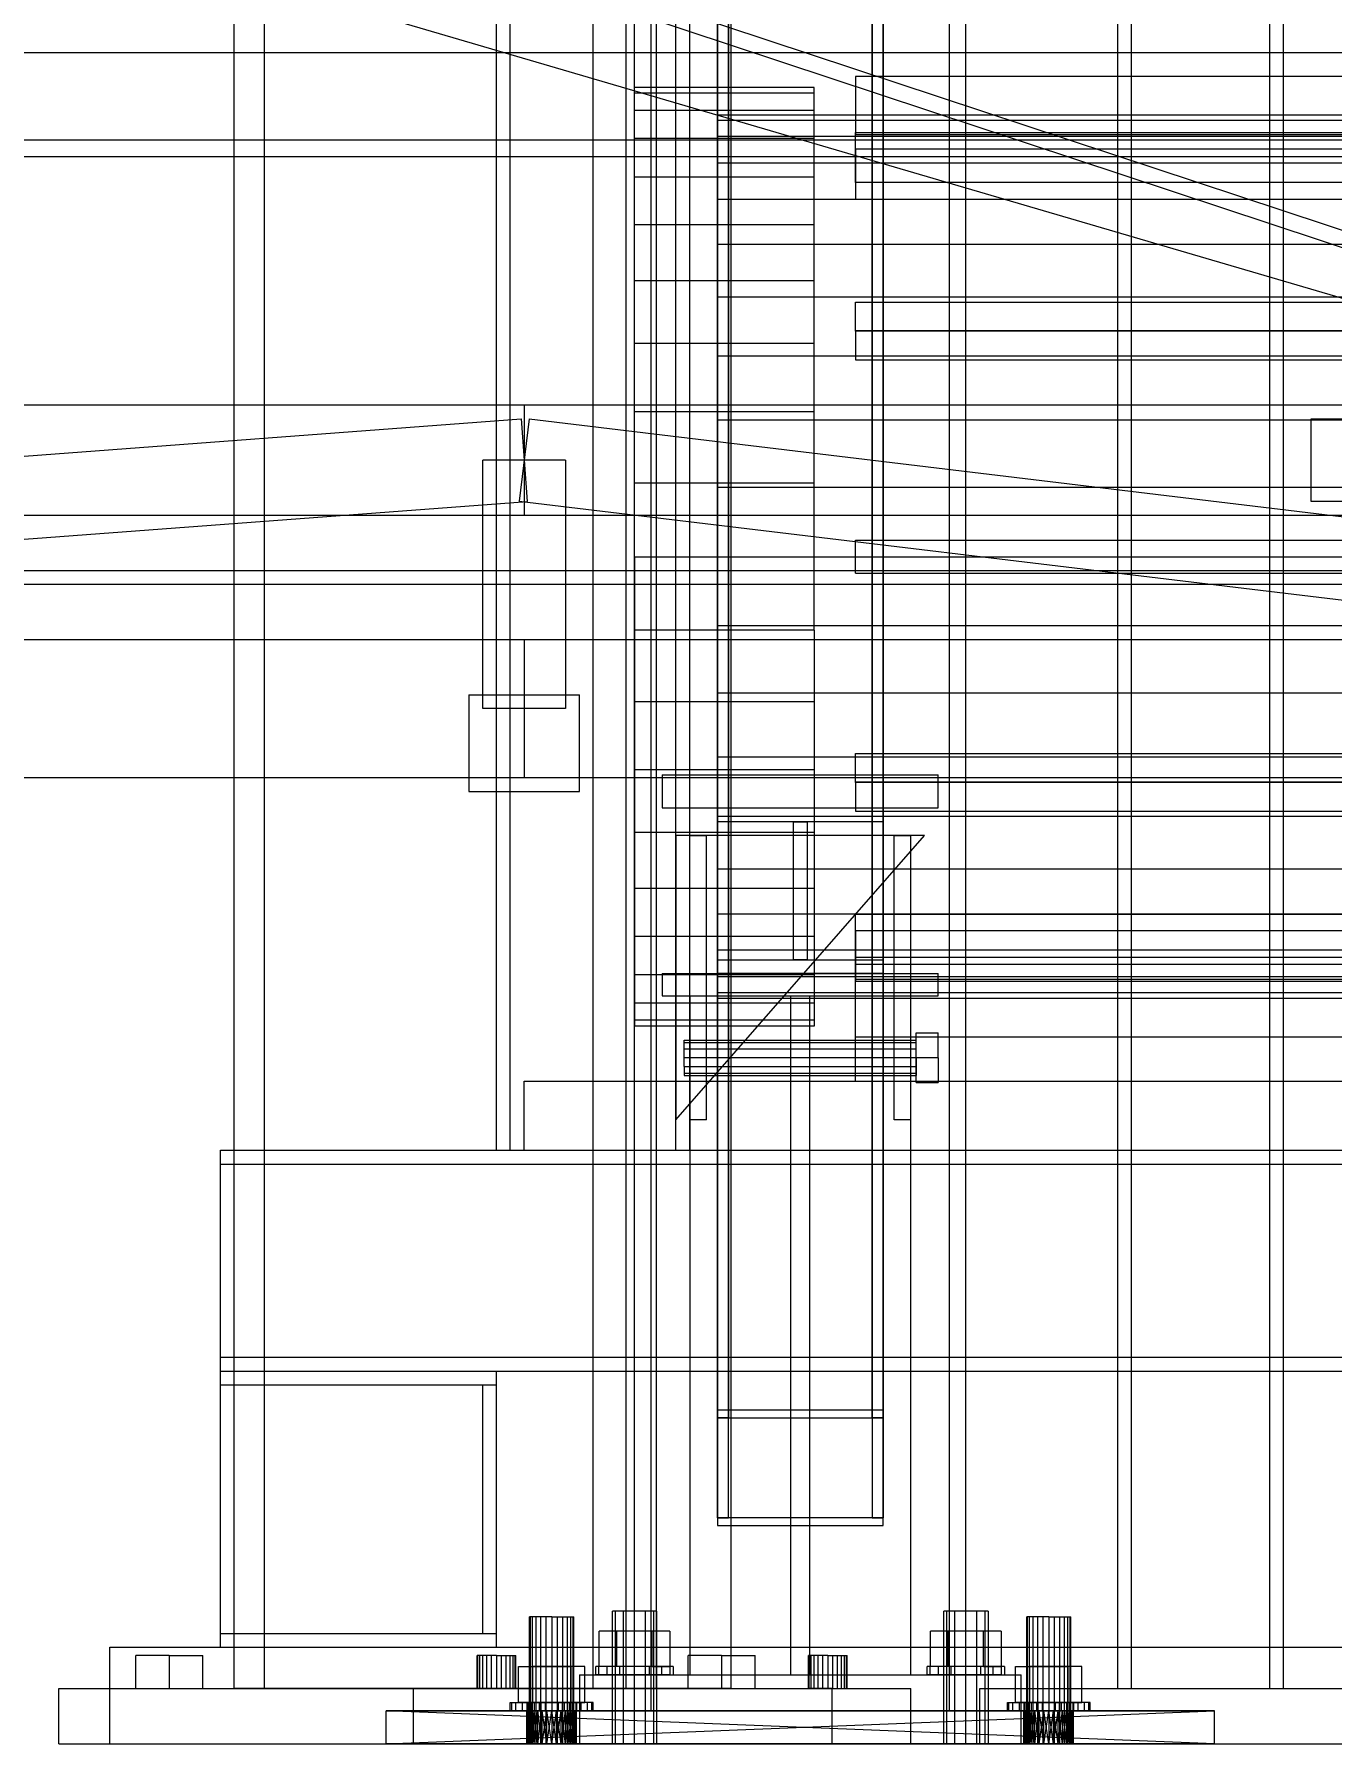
# Model space of a CAD drawing. Header units: millimetres. Extents: x -1970 to 59977, y -50268 to 6837.
# Drawn here: x 1673 to 2142, y -36000 to -35381 of the extents above; entities that cross this region are included whole.
import ezdxf

# ---------------------------------------------------------------- set-up
doc = ezdxf.new("R2010")
doc.units = ezdxf.units.MM
for name, color, linetype, lineweight in [('COTAS_P', 1, 'Continuous', 0), ('frontal_C04', 7, 'Continuous', 0), ('frontal_dos-mix', 7, 'Continuous', 0), ('frontal_dosificador', 7, 'Continuous', 0), ('frontal_secador', 7, 'Continuous', 0), ('frontal_tolva', 7, 'Continuous', 0)]:
    doc.layers.add(name, color=color, linetype=linetype, lineweight=lineweight)
doc.dimstyles.new('R19_100', dxfattribs={"dimtxt": 250, "dimasz": 150, "dimexe": 150, "dimexo": 80, "dimgap": 100, "dimtad": 1, "dimtih": 1, "dimtoh": 1, "dimdsep": 46, "dimcen": 0.09, "dimadec": 0, "dimazin": 0, "dimtfac": 1, "dimtdec": 4, "dimtofl": 0, "dimtmove": 0, "dimatfit": 3, "dimfxl": 1, "dimtolj": 1, "dimtzin": 0, "dimarcsym": 0})

# ---------------------------------------------------------------- blocks, each defined once
blk = doc.blocks.new('*D37')
at = {"layer": 'COTAS_P', "color": 0, "lineweight": -2, "transparency": 16777216}
for p, q in [((-1750, -35420), (-1750, -34450)), ((2600, -35420), (2600, -34450)), ((-1600, -34600), (2450, -34600))]:
    blk.add_line(p, q, dxfattribs=at)
at = {"layer": 'COTAS_P', "color": 0, "transparency": 16777216}
for points in [[(-1600, -34575), (-1600, -34625), (-1750, -34600)], [(2450, -34575), (2450, -34625), (2600, -34600)]]:
    blk.add_solid(points, dxfattribs=at)
at = {"layer": 'Defpoints', "color": 0, "transparency": 16777216}
for p in [(2600, -34600), (-1750, -35500), (2600, -35500)]:
    blk.add_point(p, dxfattribs=at)

msp = doc.modelspace()

# ---------------------------------------------------------------- linework, layer by layer
at = {"layer": 'frontal_C04'}
for p, q in [((2569.479, -35592.073), (1482.065, -35231.605)), ((2567.591, -35597.768), (1480.177, -35237.3)), ((2570.459, -35600.759), (1470.459, -35278.259)), ((2290, -35387.5), (1360, -35387.5)), ((1540, -35419), (2600, -35419)), ((1540, -35425), (2600, -35425)), ((650, -35515), (1850, -35515)), ((1850, -35515), (1850, -35555)), ((1850, -35515), (2600, -35515)), ((648.878, -35610.042), (1848.878, -35520.042)), ((1851.787, -35520.107), (1848.213, -35549.893)), ((1848.878, -35520.042), (1851.122, -35549.958)), ((1851.787, -35520.107), (2601.787, -35610.107)), ((2135, -35520), (2205, -35520)), ((2135, -35550), (2135, -35520)), ((1865, -35535), (1835, -35535)), ((1835, -35625), (1835, -35535)), ((1865, -35535), (1865, -35625)), ((651.122, -35639.958), (1851.122, -35549.958)), ((1848.213, -35549.893), (2598.213, -35639.893)), ((2205, -35550), (2135, -35550)), ((650, -35555), (1850, -35555)), ((1850, -35555), (2600, -35555)), ((-1750, -35575), (2600, -35575)), ((-1750, -35580), (2600, -35580)), ((650, -35600), (1850, -35600)), ((1850, -35600), (1850, -35650)), ((1850, -35600), (2600, -35600)), ((1830, -35620), (1870, -35620)), ((1830, -35620), (1830, -35655)), ((1870, -35655), (1870, -35620)), ((1865, -35625), (1835, -35625)), ((650, -35650), (1850, -35650)), ((1850, -35650), (2600, -35650)), ((1900, -35649), (2000, -35649)), ((1900, -35649), (1900, -35661)), ((2000, -35661), (2000, -35649)), ((1830, -35655), (1870, -35655)), ((1900, -35661), (2000, -35661)), ((1920, -35666), (1920, -35661)), ((1920, -35661), (1980, -35661)), ((1980, -35661), (1980, -35666)), ((1980, -35666), (1920, -35666)), ((1947.5, -35716), (1947.5, -35666)), ((1947.5, -35666), (1952.5, -35666)), ((1952.5, -35666), (1952.5, -35716)), ((1905, -35774), (1995, -35671)), ((1995, -35671), (1905, -35671)), ((1905, -35671), (1905, -35774)), ((1910, -35774), (1910, -35671)), ((1910, -35671), (1916, -35671)), ((1916, -35774), (1916, -35671)), ((1984, -35774), (1984, -35671)), ((1984, -35671), (1990, -35671)), ((1990, -35774), (1990, -35671)), ((1920, -35721), (1920, -35716)), ((1920, -35716), (1980, -35716)), ((1952.5, -35716), (1947.5, -35716)), ((1980, -35716), (1980, -35721)), ((1900, -35721), (2000, -35721)), ((1900, -35721), (1900, -35729)), ((1980, -35721), (1920, -35721)), ((2000, -35729), (2000, -35721)), ((1900, -35729), (2000, -35729)), ((1910, -35729), (1990, -35729)), ((1910, -35729), (1910, -35975)), ((1946.5, -35729), (1953.5, -35729)), ((1946.5, -35729), (1946.5, -35975)), ((1953.5, -35975), (1953.5, -35729)), ((1990, -35975), (1990, -35729)), ((1992, -35751.5), (1992, -35742.493)), ((1992, -35742.493), (2000, -35742.493)), ((2000, -35751.5), (2000, -35742.493)), ((1908, -35745.957), (1908, -35745.1)), ((1908, -35745.1), (1992, -35745.1)), ((1908, -35748.3), (1908, -35745.957)), ((1908, -35745.957), (1992, -35745.957)), ((1908, -35751.5), (1908, -35748.3)), ((1908, -35748.3), (1992, -35748.3)), ((1992, -35745.957), (1992, -35745.1)), ((1992, -35748.3), (1992, -35745.957)), ((1992, -35751.5), (1992, -35748.3)), ((1908, -35754.7), (1908, -35751.5)), ((1992, -35751.5), (1908, -35751.5)), ((1908, -35754.7), (1908, -35757.043)), ((1908, -35754.7), (1992, -35754.7)), ((1908, -35757.043), (1908, -35757.9)), ((1908, -35757.043), (1992, -35757.043)), ((1992, -35751.5), (1992, -35754.7)), ((1992, -35760.507), (1992, -35751.5)), ((2000, -35751.5), (1992, -35751.5)), ((1992, -35754.7), (1992, -35757.043)), ((1992, -35757.043), (1992, -35757.9)), ((2000, -35751.5), (2000, -35760.507)), ((1908, -35757.9), (1992, -35757.9)), ((1992, -35760.507), (2000, -35760.507)), ((1916, -35774), (1910, -35774)), ((1990, -35774), (1984, -35774)), ((1883.072, -35952), (1882, -35952)), ((1882, -36000), (1882, -35952)), ((1886, -35952), (1883.072, -35952)), ((1883.072, -36000), (1883.072, -35952)), ((1890, -35952), (1886, -35952)), ((1886, -36000), (1886, -35952)), ((1894, -35952), (1890, -35952)), ((1890, -36000), (1890, -35952)), ((1896.928, -35952), (1894, -35952)), ((1894, -36000), (1894, -35952)), ((1898, -35952), (1896.928, -35952)), ((1896.928, -36000), (1896.928, -35952)), ((1898, -35952), (1898, -36000)), ((2003.072, -35952), (2002, -35952)), ((2002, -36000), (2002, -35952)), ((2006, -35952), (2003.072, -35952)), ((2003.072, -36000), (2003.072, -35952)), ((2010, -35952), (2006, -35952)), ((2006, -36000), (2006, -35952)), ((2014, -35952), (2010, -35952)), ((2010, -36000), (2010, -35952)), ((2016.928, -35952), (2014, -35952)), ((2014, -36000), (2014, -35952)), ((2018, -35952), (2016.928, -35952)), ((2016.928, -36000), (2016.928, -35952)), ((2018, -35952), (2018, -36000)), ((1883.6, -35959.2), (1877.2, -35959.2)), ((1877.2, -35972), (1877.2, -35959.2)), ((1896.4, -35959.2), (1883.6, -35959.2)), ((1883.6, -35972), (1883.6, -35959.2)), ((1902.8, -35959.2), (1896.4, -35959.2)), ((1896.4, -35972), (1896.4, -35959.2)), ((1902.8, -35959.2), (1902.8, -35972)), ((2003.6, -35959.2), (1997.2, -35959.2)), ((1997.2, -35972), (1997.2, -35959.2)), ((2016.4, -35959.2), (2003.6, -35959.2)), ((2003.6, -35972), (2003.6, -35959.2)), ((2022.8, -35959.2), (2016.4, -35959.2)), ((2016.4, -35972), (2016.4, -35959.2)), ((2022.8, -35959.2), (2022.8, -35972)), ((1877.066, -35972), (1876, -35972)), ((1876, -35975), (1876, -35972)), ((1880.101, -35972), (1877.066, -35972)), ((1877.066, -35975), (1877.066, -35972)), ((1883.6, -35972), (1877.2, -35972)), ((1884.642, -35972), (1880.101, -35972)), ((1880.101, -35975), (1880.101, -35972)), ((1896.4, -35972), (1883.6, -35972)), ((1890, -35972), (1884.642, -35972)), ((1884.642, -35975), (1884.642, -35972)), ((1895.358, -35972), (1890, -35972)), ((1890, -35975), (1890, -35972)), ((1899.899, -35972), (1895.358, -35972)), ((1895.358, -35975), (1895.358, -35972)), ((1896.4, -35972), (1902.8, -35972)), ((1902.934, -35972), (1899.899, -35972)), ((1899.899, -35975), (1899.899, -35972)), ((1904, -35972), (1902.934, -35972)), ((1902.934, -35975), (1902.934, -35972)), ((1904, -35972), (1904, -35975)), ((1997.066, -35972), (1996, -35972)), ((1996, -35975), (1996, -35972)), ((2000.101, -35972), (1997.066, -35972)), ((1997.066, -35975), (1997.066, -35972)), ((2003.6, -35972), (1997.2, -35972)), ((2004.642, -35972), (2000.101, -35972)), ((2000.101, -35975), (2000.101, -35972)), ((2016.4, -35972), (2003.6, -35972)), ((2010, -35972), (2004.642, -35972)), ((2004.642, -35975), (2004.642, -35972)), ((2015.358, -35972), (2010, -35972)), ((2010, -35975), (2010, -35972)), ((2019.899, -35972), (2015.358, -35972)), ((2015.358, -35975), (2015.358, -35972)), ((2016.4, -35972), (2022.8, -35972)), ((2022.934, -35972), (2019.899, -35972)), ((2019.899, -35975), (2019.899, -35972)), ((2024, -35972), (2022.934, -35972)), ((2022.934, -35975), (2022.934, -35972)), ((2024, -35972), (2024, -35975)), ((1870, -35975), (2030, -35975)), ((1870, -35975), (1870, -36000)), ((1877.066, -35975), (1876, -35975)), ((1880.101, -35975), (1877.066, -35975)), ((1884.642, -35975), (1880.101, -35975)), ((1890, -35975), (1884.642, -35975)), ((1895.358, -35975), (1890, -35975)), ((1899.899, -35975), (1895.358, -35975)), ((1902.934, -35975), (1899.899, -35975)), ((1902.934, -35975), (1904, -35975)), ((1910, -35975), (1990, -35975)), ((1946.5, -35975), (1953.5, -35975)), ((1997.066, -35975), (1996, -35975)), ((2000.101, -35975), (1997.066, -35975)), ((2004.642, -35975), (2000.101, -35975)), ((2010, -35975), (2004.642, -35975)), ((2015.358, -35975), (2010, -35975)), ((2019.899, -35975), (2015.358, -35975)), ((2022.934, -35975), (2019.899, -35975)), ((2022.934, -35975), (2024, -35975)), ((2030, -36000), (2030, -35975)), ((1870, -36000), (2030, -36000)), ((1883.072, -36000), (1882, -36000)), ((1886, -36000), (1883.072, -36000)), ((1890, -36000), (1886, -36000)), ((1894, -36000), (1890, -36000)), ((1896.928, -36000), (1894, -36000)), ((1896.928, -36000), (1898, -36000)), ((2003.072, -36000), (2002, -36000)), ((2006, -36000), (2003.072, -36000)), ((2010, -36000), (2006, -36000)), ((2014, -36000), (2010, -36000)), ((2016.928, -36000), (2014, -36000)), ((2016.928, -36000), (2018, -36000))]:
    msp.add_line(p, q, dxfattribs=at)
at = {"layer": 'frontal_dos-mix'}
for p, q in [((1875, -35980), (1875, -33577.5)), ((1925, -35980), (1925, -33577.5)), ((1833.239, -35968), (1833, -35968)), ((1833, -35980), (1833, -35968)), ((1833.938, -35968), (1833.239, -35968)), ((1833.239, -35980), (1833.239, -35968)), ((1835.05, -35968), (1833.938, -35968)), ((1833.938, -35980), (1833.938, -35968)), ((1836.5, -35968), (1835.05, -35968)), ((1835.05, -35980), (1835.05, -35968)), ((1838.188, -35968), (1836.5, -35968)), ((1836.5, -35980), (1836.5, -35968)), ((1840, -35968), (1838.188, -35968)), ((1838.188, -35980), (1838.188, -35968)), ((1840, -35968), (1841.812, -35968)), ((1840, -35968), (1840, -35980)), ((1841.812, -35968), (1843.5, -35968)), ((1841.812, -35980), (1841.812, -35968)), ((1843.5, -35968), (1844.95, -35968)), ((1843.5, -35980), (1843.5, -35968)), ((1844.95, -35968), (1846.062, -35968)), ((1844.95, -35980), (1844.95, -35968)), ((1846.062, -35968), (1846.761, -35968)), ((1846.062, -35980), (1846.062, -35968)), ((1846.761, -35968), (1847, -35968)), ((1846.761, -35980), (1846.761, -35968)), ((1847, -35980), (1847, -35968)), ((1953.239, -35968), (1953, -35968)), ((1953, -35980), (1953, -35968)), ((1953.938, -35968), (1953.239, -35968)), ((1953.239, -35980), (1953.239, -35968)), ((1955.05, -35968), (1953.938, -35968)), ((1953.938, -35980), (1953.938, -35968)), ((1956.5, -35968), (1955.05, -35968)), ((1955.05, -35980), (1955.05, -35968)), ((1958.188, -35968), (1956.5, -35968)), ((1956.5, -35980), (1956.5, -35968)), ((1960, -35968), (1958.188, -35968)), ((1958.188, -35980), (1958.188, -35968)), ((1960, -35968), (1961.812, -35968)), ((1960, -35968), (1960, -35980)), ((1961.812, -35968), (1963.5, -35968)), ((1961.812, -35980), (1961.812, -35968)), ((1963.5, -35968), (1964.95, -35968)), ((1963.5, -35980), (1963.5, -35968)), ((1964.95, -35968), (1966.062, -35968)), ((1964.95, -35980), (1964.95, -35968)), ((1966.062, -35968), (1966.761, -35968)), ((1966.062, -35980), (1966.062, -35968)), ((1966.761, -35968), (1967, -35968)), ((1966.761, -35980), (1966.761, -35968)), ((1967, -35980), (1967, -35968)), ((1810, -35980), (1990, -35980)), ((1810, -36000), (1810, -35980)), ((1833.239, -35980), (1833, -35980)), ((1833.938, -35980), (1833.239, -35980)), ((1835.05, -35980), (1833.938, -35980)), ((1836.5, -35980), (1835.05, -35980)), ((1838.188, -35980), (1836.5, -35980)), ((1840, -35980), (1838.188, -35980)), ((1841.812, -35980), (1840, -35980)), ((1841.812, -35980), (1843.5, -35980)), ((1843.5, -35980), (1844.95, -35980)), ((1844.95, -35980), (1846.062, -35980)), ((1846.062, -35980), (1846.761, -35980)), ((1846.761, -35980), (1847, -35980)), ((1925, -35980), (1875, -35980)), ((1953.239, -35980), (1953, -35980)), ((1953.938, -35980), (1953.239, -35980)), ((1955.05, -35980), (1953.938, -35980)), ((1956.5, -35980), (1955.05, -35980)), ((1958.188, -35980), (1956.5, -35980)), ((1960, -35980), (1958.188, -35980)), ((1961.812, -35980), (1960, -35980)), ((1961.812, -35980), (1963.5, -35980)), ((1963.5, -35980), (1964.95, -35980)), ((1964.95, -35980), (1966.062, -35980)), ((1966.062, -35980), (1966.761, -35980)), ((1966.761, -35980), (1967, -35980)), ((1990, -36000), (1990, -35980)), ((1810, -36000), (1990, -36000))]:
    msp.add_line(p, q, dxfattribs=at)
at = {"layer": 'frontal_dosificador'}
for p, q in [((1890, -35988), (1890, -34000)), ((1896, -35988), (1896, -34000)), ((2004, -35988), (2004, -34000)), ((2010, -35988), (2010, -34000)), ((1920, -35879.096), (1920, -34129.096)), ((1920, -34131.884), (1920, -35881.884)), ((1924, -34131.884), (1924, -35881.884)), ((1976, -35881.884), (1976, -34131.884)), ((1980, -34129.096), (1980, -35879.096)), ((1980, -35881.884), (1980, -34131.884)), ((1920, -35918.116), (1920, -34168.116)), ((1920, -34170.904), (1920, -35920.904)), ((1924, -35918.116), (1924, -34168.116)), ((1976, -34168.116), (1976, -35918.116)), ((1980, -34168.116), (1980, -35918.116)), ((1980, -35920.904), (1980, -34170.904)), ((1980, -35879.096), (1920, -35879.096)), ((1920, -35879.096), (1920, -35881.884)), ((1980, -35881.884), (1980, -35879.096)), ((1920, -35881.884), (1980, -35881.884)), ((1924, -35881.884), (1920, -35881.884)), ((1920, -35881.884), (1920, -35918.116)), ((1924, -35918.116), (1924, -35881.884)), ((1980, -35881.884), (1976, -35881.884)), ((1976, -35881.884), (1976, -35918.116)), ((1980, -35918.116), (1980, -35881.884)), ((1980, -35918.116), (1920, -35918.116)), ((1920, -35918.116), (1920, -35920.904)), ((1920, -35918.116), (1924, -35918.116)), ((1920, -35920.904), (1980, -35920.904)), ((1976, -35918.116), (1980, -35918.116)), ((1980, -35920.904), (1980, -35918.116)), ((1852.273, -35954), (1852, -35954)), ((1852, -36000), (1852, -35954)), ((1853.072, -35954), (1852.273, -35954)), ((1852.273, -36000), (1852.273, -35954)), ((1854.343, -35954), (1853.072, -35954)), ((1853.072, -36000), (1853.072, -35954)), ((1856, -35954), (1854.343, -35954)), ((1854.343, -36000), (1854.343, -35954)), ((1857.929, -35954), (1856, -35954)), ((1856, -36000), (1856, -35954)), ((1860, -35954), (1857.929, -35954)), ((1857.929, -36000), (1857.929, -35954)), ((1860, -35954), (1862.071, -35954)), ((1860, -35954), (1860, -36000)), ((1862.071, -35954), (1864, -35954)), ((1862.071, -36000), (1862.071, -35954)), ((1864, -35954), (1865.657, -35954)), ((1864, -36000), (1864, -35954)), ((1865.657, -35954), (1866.928, -35954)), ((1865.657, -36000), (1865.657, -35954)), ((1866.928, -35954), (1867.727, -35954)), ((1866.928, -36000), (1866.928, -35954)), ((1867.727, -35954), (1868, -35954)), ((1867.727, -36000), (1867.727, -35954)), ((1868, -36000), (1868, -35954)), ((2032.273, -35954), (2032, -35954)), ((2032, -36000), (2032, -35954)), ((2033.072, -35954), (2032.273, -35954)), ((2032.273, -36000), (2032.273, -35954)), ((2034.343, -35954), (2033.072, -35954)), ((2033.072, -36000), (2033.072, -35954)), ((2036, -35954), (2034.343, -35954)), ((2034.343, -36000), (2034.343, -35954)), ((2037.929, -35954), (2036, -35954)), ((2036, -36000), (2036, -35954)), ((2040, -35954), (2037.929, -35954)), ((2037.929, -36000), (2037.929, -35954)), ((2040, -35954), (2042.071, -35954)), ((2040, -35954), (2040, -36000)), ((2042.071, -35954), (2044, -35954)), ((2042.071, -36000), (2042.071, -35954)), ((2044, -35954), (2045.657, -35954)), ((2044, -36000), (2044, -35954)), ((2045.657, -35954), (2046.928, -35954)), ((2045.657, -36000), (2045.657, -35954)), ((2046.928, -35954), (2047.727, -35954)), ((2046.928, -36000), (2046.928, -35954)), ((2047.727, -35954), (2048, -35954)), ((2047.727, -36000), (2047.727, -35954)), ((2048, -36000), (2048, -35954)), ((1848.006, -35985), (1848.006, -35972)), ((1848.006, -35972), (1860, -35972)), ((1848.006, -35972), (1853.072, -35972)), ((1860, -35972), (1853.072, -35972)), ((1853.072, -35972), (1853.072, -35985)), ((1871.994, -35972), (1860, -35972)), ((1860, -35972), (1860, -35985)), ((1860, -35972), (1866.928, -35972)), ((1866.928, -35972), (1866.928, -35985)), ((1871.994, -35972), (1866.928, -35972)), ((1871.994, -35985), (1871.994, -35972)), ((2028.006, -35985), (2028.006, -35972)), ((2028.006, -35972), (2040, -35972)), ((2028.006, -35972), (2033.072, -35972)), ((2040, -35972), (2033.072, -35972)), ((2033.072, -35972), (2033.072, -35985)), ((2051.994, -35972), (2040, -35972)), ((2040, -35972), (2040, -35985)), ((2040, -35972), (2046.928, -35972)), ((2046.928, -35972), (2046.928, -35985)), ((2051.994, -35972), (2046.928, -35972)), ((2051.994, -35985), (2051.994, -35972)), ((1845, -35988), (1845, -35985)), ((1845, -35985), (1845.511, -35985)), ((1845, -35985), (1851, -35985)), ((1845.511, -35988), (1845.511, -35985)), ((1845.511, -35985), (1847.01, -35985)), ((1845.511, -35985), (1851.307, -35985)), ((1847.01, -35988), (1847.01, -35985)), ((1847.01, -35985), (1849.393, -35985)), ((1847.01, -35985), (1852.206, -35985)), ((1860, -35985), (1848.006, -35985)), ((1853.072, -35985), (1848.006, -35985)), ((1849.393, -35988), (1849.393, -35985)), ((1849.393, -35985), (1852.5, -35985)), ((1849.393, -35985), (1853.636, -35985)), ((1851.307, -35985), (1851, -35985)), ((1851, -35985), (1851, -35988)), ((1852.206, -35985), (1851.307, -35985)), ((1851.307, -35985), (1851.307, -35988)), ((1853.636, -35985), (1852.206, -35985)), ((1852.206, -35985), (1852.206, -35988)), ((1852.5, -35988), (1852.5, -35985)), ((1852.5, -35985), (1856.118, -35985)), ((1852.5, -35985), (1855.5, -35985)), ((1853.072, -35985), (1860, -35985)), ((1855.5, -35985), (1853.636, -35985)), ((1853.636, -35985), (1853.636, -35988)), ((1857.671, -35985), (1855.5, -35985)), ((1855.5, -35985), (1855.5, -35988)), ((1856.118, -35988), (1856.118, -35985)), ((1856.118, -35985), (1860, -35985)), ((1856.118, -35985), (1857.671, -35985)), ((1860, -35985), (1857.671, -35985)), ((1857.671, -35985), (1857.671, -35988)), ((1863.882, -35985), (1860, -35985)), ((1860, -35985), (1860, -35988)), ((1860, -35985), (1862.329, -35985)), ((1860, -35985), (1871.994, -35985)), ((1866.928, -35985), (1860, -35985)), ((1862.329, -35985), (1862.329, -35988)), ((1863.882, -35985), (1862.329, -35985)), ((1862.329, -35985), (1864.5, -35985)), ((1863.882, -35988), (1863.882, -35985)), ((1867.5, -35985), (1863.882, -35985)), ((1864.5, -35985), (1864.5, -35988)), ((1867.5, -35985), (1864.5, -35985)), ((1864.5, -35985), (1866.364, -35985)), ((1866.364, -35985), (1866.364, -35988)), ((1870.607, -35985), (1866.364, -35985)), ((1866.364, -35985), (1867.794, -35985)), ((1866.928, -35985), (1871.994, -35985)), ((1867.5, -35988), (1867.5, -35985)), ((1870.607, -35985), (1867.5, -35985)), ((1867.794, -35985), (1867.794, -35988)), ((1872.99, -35985), (1867.794, -35985)), ((1867.794, -35985), (1868.693, -35985)), ((1868.693, -35985), (1868.693, -35988)), ((1874.489, -35985), (1868.693, -35985)), ((1868.693, -35985), (1869, -35985)), ((1869, -35985), (1869, -35988)), ((1875, -35985), (1869, -35985)), ((1870.607, -35988), (1870.607, -35985)), ((1872.99, -35985), (1870.607, -35985)), ((1872.99, -35988), (1872.99, -35985)), ((1874.489, -35985), (1872.99, -35985)), ((1874.489, -35988), (1874.489, -35985)), ((1875, -35985), (1874.489, -35985)), ((1875, -35988), (1875, -35985)), ((2025, -35988), (2025, -35985)), ((2025, -35985), (2025.511, -35985)), ((2025, -35985), (2031, -35985)), ((2025.511, -35988), (2025.511, -35985)), ((2025.511, -35985), (2027.01, -35985)), ((2025.511, -35985), (2031.307, -35985)), ((2027.01, -35988), (2027.01, -35985)), ((2027.01, -35985), (2029.393, -35985)), ((2027.01, -35985), (2032.206, -35985)), ((2040, -35985), (2028.006, -35985)), ((2033.072, -35985), (2028.006, -35985)), ((2029.393, -35988), (2029.393, -35985)), ((2029.393, -35985), (2032.5, -35985)), ((2029.393, -35985), (2033.636, -35985)), ((2031.307, -35985), (2031, -35985)), ((2031, -35985), (2031, -35988)), ((2032.206, -35985), (2031.307, -35985)), ((2031.307, -35985), (2031.307, -35988)), ((2033.636, -35985), (2032.206, -35985)), ((2032.206, -35985), (2032.206, -35988)), ((2032.5, -35988), (2032.5, -35985)), ((2032.5, -35985), (2036.118, -35985)), ((2032.5, -35985), (2035.5, -35985)), ((2033.072, -35985), (2040, -35985)), ((2035.5, -35985), (2033.636, -35985)), ((2033.636, -35985), (2033.636, -35988)), ((2037.671, -35985), (2035.5, -35985)), ((2035.5, -35985), (2035.5, -35988)), ((2036.118, -35988), (2036.118, -35985)), ((2036.118, -35985), (2040, -35985)), ((2036.118, -35985), (2037.671, -35985)), ((2040, -35985), (2037.671, -35985)), ((2037.671, -35985), (2037.671, -35988)), ((2043.882, -35985), (2040, -35985)), ((2040, -35985), (2040, -35988)), ((2040, -35985), (2042.329, -35985)), ((2040, -35985), (2051.994, -35985)), ((2046.928, -35985), (2040, -35985)), ((2042.329, -35985), (2042.329, -35988)), ((2043.882, -35985), (2042.329, -35985)), ((2042.329, -35985), (2044.5, -35985)), ((2043.882, -35988), (2043.882, -35985)), ((2047.5, -35985), (2043.882, -35985)), ((2044.5, -35985), (2044.5, -35988)), ((2047.5, -35985), (2044.5, -35985)), ((2044.5, -35985), (2046.364, -35985)), ((2046.364, -35985), (2046.364, -35988)), ((2050.607, -35985), (2046.364, -35985)), ((2046.364, -35985), (2047.794, -35985)), ((2046.928, -35985), (2051.994, -35985)), ((2047.5, -35988), (2047.5, -35985)), ((2050.607, -35985), (2047.5, -35985)), ((2047.794, -35985), (2047.794, -35988)), ((2052.99, -35985), (2047.794, -35985)), ((2047.794, -35985), (2048.693, -35985)), ((2048.693, -35985), (2048.693, -35988)), ((2054.489, -35985), (2048.693, -35985)), ((2048.693, -35985), (2049, -35985)), ((2049, -35985), (2049, -35988)), ((2055, -35985), (2049, -35985)), ((2050.607, -35988), (2050.607, -35985)), ((2052.99, -35985), (2050.607, -35985)), ((2052.99, -35988), (2052.99, -35985)), ((2054.489, -35985), (2052.99, -35985)), ((2054.489, -35988), (2054.489, -35985)), ((2055, -35985), (2054.489, -35985)), ((2055, -35988), (2055, -35985)), ((2040, -35988), (1800, -35988)), ((1800, -35988), (2038.244, -35988)), ((1800, -35988), (1860, -35988)), ((1861.756, -35988), (1800, -35988)), ((1800, -35988), (1858.244, -35988)), ((2100, -35988), (1800, -35988)), ((1800, -35988), (2036.556, -35988)), ((1863.444, -35988), (1800, -35988)), ((1800, -35988), (1856.556, -35988)), ((1800, -35988), (2035, -35988)), ((1865, -35988), (1800, -35988)), ((1800, -35988), (1855, -35988)), ((1800, -35988), (2033.636, -35988)), ((1800, -35988), (1853.636, -35988)), ((1800, -35988), (2032.517, -35988)), ((1800, -35988), (1852.517, -35988)), ((1800, -35988), (2031.685, -35988)), ((1800, -35988), (1851.685, -35988)), ((1800, -35988), (2031.173, -35988)), ((1800, -35988), (1851.173, -35988)), ((1800, -35988), (2031, -35988)), ((1800, -35988), (1851, -35988)), ((2041.756, -35988), (1800, -35988)), ((1800, -36000), (1800, -35988)), ((2100, -36000), (1800, -35988)), ((1800, -36000), (2100, -35988)), ((1845.511, -35988), (1845, -35988)), ((1851, -35988), (1845, -35988)), ((1847.01, -35988), (1845.511, -35988)), ((1851.307, -35988), (1845.511, -35988)), ((1849.393, -35988), (1847.01, -35988)), ((1852.206, -35988), (1847.01, -35988)), ((1852.5, -35988), (1849.393, -35988)), ((1853.636, -35988), (1849.393, -35988)), ((1851, -35988), (1851.173, -35988)), ((1860, -35988), (1851, -35988)), ((1858.244, -35988), (1851, -35988)), ((1856.556, -35988), (1851, -35988)), ((1855, -35988), (1851, -35988)), ((1853.636, -35988), (1851, -35988)), ((1852.517, -35988), (1851, -35988)), ((1851, -36000), (1851.173, -35988)), ((1851, -36000), (1851, -35988)), ((1851.173, -36000), (1851, -35988)), ((1851, -35988), (1851.307, -35988)), ((1851.173, -35988), (1851.685, -35988)), ((1860, -35988), (1851.173, -35988)), ((1851.173, -36000), (1851.685, -35988)), ((1851.173, -36000), (1851.173, -35988)), ((1851.685, -36000), (1851.173, -35988)), ((1851.307, -35988), (1852.206, -35988)), ((1851.685, -35988), (1852.517, -35988)), ((1860, -35988), (1851.685, -35988)), ((1851.685, -36000), (1852.517, -35988)), ((1851.685, -36000), (1851.685, -35988)), ((1852.517, -36000), (1851.685, -35988)), ((1852.206, -35988), (1853.636, -35988)), ((1856.118, -35988), (1852.5, -35988)), ((1855.5, -35988), (1852.5, -35988)), ((1852.517, -35988), (1853.636, -35988)), ((1860, -35988), (1852.517, -35988)), ((1852.517, -36000), (1853.636, -35988)), ((1852.517, -36000), (1852.517, -35988)), ((1853.636, -36000), (1852.517, -35988)), ((1853.636, -35988), (1855, -35988)), ((1860, -35988), (1853.636, -35988)), ((1853.636, -36000), (1855, -35988)), ((1853.636, -36000), (1853.636, -35988)), ((1855, -36000), (1853.636, -35988)), ((1853.636, -35988), (1855.5, -35988)), ((1855, -35988), (1856.556, -35988)), ((1860, -35988), (1855, -35988)), ((1855, -36000), (1856.556, -35988)), ((1855, -36000), (1855, -35988)), ((1856.556, -36000), (1855, -35988)), ((1855.5, -35988), (1857.671, -35988)), ((1860, -35988), (1856.118, -35988)), ((1857.671, -35988), (1856.118, -35988)), ((1856.556, -35988), (1858.244, -35988)), ((1860, -35988), (1856.556, -35988)), ((1856.556, -36000), (1858.244, -35988)), ((1856.556, -36000), (1856.556, -35988)), ((1858.244, -36000), (1856.556, -35988)), ((1857.671, -35988), (1860, -35988)), ((1858.244, -35988), (1860, -35988)), ((1858.244, -36000), (1860, -35988)), ((1858.244, -36000), (1858.244, -35988)), ((1860, -36000), (1858.244, -35988)), ((1860, -35988), (1861.756, -35988)), ((1860, -35988), (1863.444, -35988)), ((1860, -35988), (1865, -35988)), ((1860, -35988), (1866.364, -35988)), ((1860, -35988), (1867.483, -35988)), ((1860, -35988), (1868.315, -35988)), ((1860, -35988), (1868.827, -35988)), ((1860, -35988), (1869, -35988)), ((1860, -35988), (1860, -36000)), ((1861.756, -36000), (1860, -35988)), ((1860, -36000), (1861.756, -35988)), ((1860, -35988), (1863.882, -35988)), ((1862.329, -35988), (1860, -35988)), ((1861.756, -35988), (1863.444, -35988)), ((1861.756, -35988), (1869, -35988)), ((1861.756, -36000), (1861.756, -35988)), ((1863.444, -36000), (1861.756, -35988)), ((1861.756, -36000), (1863.444, -35988)), ((1862.329, -35988), (1863.882, -35988)), ((1864.5, -35988), (1862.329, -35988)), ((1863.444, -35988), (1865, -35988)), ((1863.444, -35988), (1869, -35988)), ((1863.444, -36000), (1863.444, -35988)), ((1865, -36000), (1863.444, -35988)), ((1863.444, -36000), (1865, -35988)), ((1863.882, -35988), (1867.5, -35988)), ((1864.5, -35988), (1867.5, -35988)), ((1866.364, -35988), (1864.5, -35988)), ((1866.364, -35988), (1865, -35988)), ((1865, -35988), (1869, -35988)), ((1865, -35988), (2033.636, -35988)), ((2040, -35988), (1865, -35988)), ((1865, -36000), (1865, -35988)), ((1866.364, -36000), (1865, -35988)), ((1865, -36000), (1866.364, -35988)), ((1867.483, -35988), (1866.364, -35988)), ((1866.364, -35988), (1869, -35988)), ((1866.364, -35988), (2033.636, -35988)), ((1866.364, -35988), (2031, -35988)), ((1866.364, -35988), (2031.173, -35988)), ((1866.364, -35988), (2031.685, -35988)), ((1866.364, -35988), (2032.517, -35988)), ((2040, -35988), (1866.364, -35988)), ((1866.364, -36000), (1866.364, -35988)), ((1867.483, -36000), (1866.364, -35988)), ((1866.364, -36000), (1867.483, -35988)), ((1866.364, -35988), (1870.607, -35988)), ((1867.794, -35988), (1866.364, -35988)), ((1868.315, -35988), (1867.483, -35988)), ((1867.483, -35988), (1869, -35988)), ((1867.483, -35988), (2033.636, -35988)), ((2040, -35988), (1867.483, -35988)), ((1867.483, -36000), (1867.483, -35988)), ((1868.315, -36000), (1867.483, -35988)), ((1867.483, -36000), (1868.315, -35988)), ((1867.5, -35988), (1870.607, -35988)), ((1867.794, -35988), (1872.99, -35988)), ((1868.693, -35988), (1867.794, -35988)), ((1868.827, -35988), (1868.315, -35988)), ((1868.315, -35988), (1869, -35988)), ((1868.315, -35988), (2033.636, -35988)), ((2040, -35988), (1868.315, -35988)), ((1868.315, -36000), (1868.315, -35988)), ((1868.827, -36000), (1868.315, -35988)), ((1868.315, -36000), (1868.827, -35988)), ((1868.693, -35988), (1874.489, -35988)), ((1869, -35988), (1868.693, -35988)), ((1869, -35988), (1868.827, -35988)), ((1868.827, -35988), (2033.636, -35988)), ((1868.827, -35988), (2040, -35988)), ((1868.827, -36000), (1868.827, -35988)), ((1869, -36000), (1868.827, -35988)), ((1868.827, -36000), (1869, -35988)), ((1869, -35988), (2033.636, -35988)), ((1869, -35988), (2035, -35988)), ((1869, -35988), (2036.556, -35988)), ((1869, -35988), (2038.244, -35988)), ((1869, -35988), (2040, -35988)), ((1869, -36000), (1869, -35988)), ((1869, -35988), (1875, -35988)), ((1870.607, -35988), (1872.99, -35988)), ((1872.99, -35988), (1874.489, -35988)), ((1874.489, -35988), (1875, -35988)), ((1890, -35988), (1896, -35988)), ((1896, -35988), (2004, -35988)), ((2004, -35988), (2010, -35988)), ((2025.511, -35988), (2025, -35988)), ((2031, -35988), (2025, -35988)), ((2027.01, -35988), (2025.511, -35988)), ((2031.307, -35988), (2025.511, -35988)), ((2029.393, -35988), (2027.01, -35988)), ((2032.206, -35988), (2027.01, -35988)), ((2032.5, -35988), (2029.393, -35988)), ((2033.636, -35988), (2029.393, -35988)), ((2031, -35988), (2031.173, -35988)), ((2040, -35988), (2031, -35988)), ((2038.244, -35988), (2031, -35988)), ((2036.556, -35988), (2031, -35988)), ((2035, -35988), (2031, -35988)), ((2033.636, -35988), (2031, -35988)), ((2031, -36000), (2031.173, -35988)), ((2031, -36000), (2031, -35988)), ((2031.173, -36000), (2031, -35988)), ((2031, -35988), (2031.307, -35988)), ((2031.173, -35988), (2031.685, -35988)), ((2040, -35988), (2031.173, -35988)), ((2031.173, -36000), (2031.685, -35988)), ((2031.173, -36000), (2031.173, -35988)), ((2031.685, -36000), (2031.173, -35988)), ((2031.307, -35988), (2032.206, -35988)), ((2031.685, -35988), (2032.517, -35988)), ((2040, -35988), (2031.685, -35988)), ((2031.685, -36000), (2032.517, -35988)), ((2031.685, -36000), (2031.685, -35988)), ((2032.517, -36000), (2031.685, -35988)), ((2032.206, -35988), (2033.636, -35988)), ((2036.118, -35988), (2032.5, -35988)), ((2035.5, -35988), (2032.5, -35988)), ((2032.517, -35988), (2033.636, -35988)), ((2040, -35988), (2032.517, -35988)), ((2032.517, -36000), (2033.636, -35988)), ((2032.517, -36000), (2032.517, -35988)), ((2033.636, -36000), (2032.517, -35988)), ((2033.636, -35988), (2035, -35988)), ((2040, -35988), (2033.636, -35988)), ((2033.636, -36000), (2035, -35988)), ((2033.636, -36000), (2033.636, -35988)), ((2035, -36000), (2033.636, -35988)), ((2033.636, -35988), (2035.5, -35988)), ((2035, -35988), (2036.556, -35988)), ((2040, -35988), (2035, -35988)), ((2035, -36000), (2036.556, -35988)), ((2035, -36000), (2035, -35988)), ((2036.556, -36000), (2035, -35988)), ((2035.5, -35988), (2037.671, -35988)), ((2040, -35988), (2036.118, -35988)), ((2037.671, -35988), (2036.118, -35988)), ((2036.556, -35988), (2038.244, -35988)), ((2040, -35988), (2036.556, -35988)), ((2036.556, -36000), (2038.244, -35988)), ((2036.556, -36000), (2036.556, -35988)), ((2038.244, -36000), (2036.556, -35988)), ((2037.671, -35988), (2040, -35988)), ((2038.244, -35988), (2040, -35988)), ((2038.244, -36000), (2040, -35988)), ((2038.244, -36000), (2038.244, -35988)), ((2040, -36000), (2038.244, -35988)), ((2040, -35988), (2041.756, -35988)), ((2040, -35988), (2100, -35988)), ((2040, -35988), (2040, -36000)), ((2041.756, -36000), (2040, -35988)), ((2040, -36000), (2041.756, -35988)), ((2040, -35988), (2043.882, -35988)), ((2042.329, -35988), (2040, -35988)), ((2041.756, -35988), (2100, -35988)), ((2043.444, -35988), (2041.756, -35988)), ((2041.756, -35988), (2045, -35988)), ((2041.756, -35988), (2046.364, -35988)), ((2041.756, -35988), (2047.483, -35988)), ((2041.756, -35988), (2048.315, -35988)), ((2041.756, -35988), (2048.827, -35988)), ((2041.756, -35988), (2049, -35988)), ((2041.756, -36000), (2041.756, -35988)), ((2043.444, -36000), (2041.756, -35988)), ((2041.756, -36000), (2043.444, -35988)), ((2042.329, -35988), (2043.882, -35988)), ((2044.5, -35988), (2042.329, -35988)), ((2043.444, -35988), (2100, -35988)), ((2045, -35988), (2043.444, -35988)), ((2043.444, -35988), (2049, -35988)), ((2043.444, -36000), (2043.444, -35988)), ((2045, -36000), (2043.444, -35988)), ((2043.444, -36000), (2045, -35988)), ((2043.882, -35988), (2047.5, -35988)), ((2044.5, -35988), (2047.5, -35988)), ((2046.364, -35988), (2044.5, -35988)), ((2045, -35988), (2100, -35988)), ((2046.364, -35988), (2045, -35988)), ((2045, -35988), (2049, -35988)), ((2045, -36000), (2045, -35988)), ((2046.364, -36000), (2045, -35988)), ((2045, -36000), (2046.364, -35988)), ((2046.364, -35988), (2100, -35988)), ((2047.483, -35988), (2046.364, -35988)), ((2046.364, -35988), (2049, -35988)), ((2046.364, -36000), (2046.364, -35988)), ((2047.483, -36000), (2046.364, -35988)), ((2046.364, -36000), (2047.483, -35988)), ((2046.364, -35988), (2050.607, -35988)), ((2047.794, -35988), (2046.364, -35988)), ((2047.483, -35988), (2100, -35988)), ((2048.315, -35988), (2047.483, -35988)), ((2047.483, -35988), (2049, -35988)), ((2047.483, -36000), (2047.483, -35988)), ((2048.315, -36000), (2047.483, -35988)), ((2047.483, -36000), (2048.315, -35988)), ((2047.5, -35988), (2050.607, -35988)), ((2047.794, -35988), (2052.99, -35988)), ((2048.693, -35988), (2047.794, -35988)), ((2048.315, -35988), (2100, -35988)), ((2048.827, -35988), (2048.315, -35988)), ((2048.315, -36000), (2048.315, -35988)), ((2048.827, -36000), (2048.315, -35988)), ((2048.315, -36000), (2048.827, -35988)), ((2048.693, -35988), (2054.489, -35988)), ((2049, -35988), (2048.693, -35988)), ((2048.827, -35988), (2100, -35988)), ((2049, -35988), (2048.827, -35988)), ((2048.827, -36000), (2048.827, -35988)), ((2049, -36000), (2048.827, -35988)), ((2048.827, -36000), (2049, -35988)), ((2049, -35988), (2100, -35988)), ((2049, -36000), (2049, -35988)), ((2049, -35988), (2055, -35988)), ((2050.607, -35988), (2052.99, -35988)), ((2052.99, -35988), (2054.489, -35988)), ((2054.489, -35988), (2055, -35988)), ((2100, -36000), (2100, -35988)), ((1800, -36000), (2040, -36000)), ((2038.244, -36000), (1800, -36000)), ((1860, -36000), (1800, -36000)), ((1800, -36000), (1861.756, -36000)), ((1858.244, -36000), (1800, -36000)), ((1800, -36000), (2100, -36000)), ((2036.556, -36000), (1800, -36000)), ((1800, -36000), (1863.444, -36000)), ((1856.556, -36000), (1800, -36000)), ((2035, -36000), (1800, -36000)), ((1800, -36000), (1865, -36000)), ((1855, -36000), (1800, -36000)), ((2033.636, -36000), (1800, -36000)), ((1853.636, -36000), (1800, -36000)), ((2032.517, -36000), (1800, -36000)), ((1852.517, -36000), (1800, -36000)), ((2031.685, -36000), (1800, -36000)), ((1851.685, -36000), (1800, -36000)), ((2031.173, -36000), (1800, -36000)), ((1851.173, -36000), (1800, -36000)), ((2031, -36000), (1800, -36000)), ((1851, -36000), (1800, -36000)), ((1800, -36000), (2041.756, -36000)), ((1851.173, -36000), (1851, -36000)), ((1851, -36000), (1860, -36000)), ((1851, -36000), (1858.244, -36000)), ((1851, -36000), (1856.556, -36000)), ((1851, -36000), (1855, -36000)), ((1851, -36000), (1853.636, -36000)), ((1851, -36000), (1852.517, -36000)), ((1851.685, -36000), (1851.173, -36000)), ((1851.173, -36000), (1860, -36000)), ((1852.517, -36000), (1851.685, -36000)), ((1851.685, -36000), (1860, -36000)), ((1852.273, -36000), (1852, -36000)), ((1853.072, -36000), (1852.273, -36000)), ((1853.636, -36000), (1852.517, -36000)), ((1852.517, -36000), (1860, -36000)), ((1854.343, -36000), (1853.072, -36000)), ((1855, -36000), (1853.636, -36000)), ((1853.636, -36000), (1860, -36000)), ((1856, -36000), (1854.343, -36000)), ((1856.556, -36000), (1855, -36000)), ((1855, -36000), (1860, -36000)), ((1857.929, -36000), (1856, -36000)), ((1858.244, -36000), (1856.556, -36000)), ((1856.556, -36000), (1860, -36000)), ((1857.929, -36000), (1860, -36000)), ((1860, -36000), (1858.244, -36000)), ((1861.756, -36000), (1860, -36000)), ((1863.444, -36000), (1860, -36000)), ((1865, -36000), (1860, -36000)), ((1866.364, -36000), (1860, -36000)), ((1867.483, -36000), (1860, -36000)), ((1868.315, -36000), (1860, -36000)), ((1868.827, -36000), (1860, -36000)), ((1869, -36000), (1860, -36000)), ((1860, -36000), (1862.071, -36000)), ((1863.444, -36000), (1861.756, -36000)), ((1869, -36000), (1861.756, -36000)), ((1862.071, -36000), (1864, -36000)), ((1865, -36000), (1863.444, -36000)), ((1869, -36000), (1863.444, -36000)), ((1864, -36000), (1865.657, -36000)), ((1865, -36000), (1866.364, -36000)), ((1869, -36000), (1865, -36000)), ((2033.636, -36000), (1865, -36000)), ((1865, -36000), (2040, -36000)), ((1865.657, -36000), (1866.928, -36000)), ((1866.364, -36000), (1867.483, -36000)), ((1869, -36000), (1866.364, -36000)), ((2033.636, -36000), (1866.364, -36000)), ((2031, -36000), (1866.364, -36000)), ((2031.173, -36000), (1866.364, -36000)), ((2031.685, -36000), (1866.364, -36000)), ((2032.517, -36000), (1866.364, -36000)), ((1866.364, -36000), (2040, -36000)), ((1866.928, -36000), (1867.727, -36000)), ((1867.483, -36000), (1868.315, -36000)), ((1869, -36000), (1867.483, -36000)), ((2033.636, -36000), (1867.483, -36000)), ((1867.483, -36000), (2040, -36000)), ((1867.727, -36000), (1868, -36000)), ((1868.315, -36000), (1868.827, -36000)), ((1869, -36000), (1868.315, -36000)), ((2033.636, -36000), (1868.315, -36000)), ((1868.315, -36000), (2040, -36000)), ((1868.827, -36000), (1869, -36000)), ((2033.636, -36000), (1868.827, -36000)), ((2040, -36000), (1868.827, -36000)), ((2033.636, -36000), (1869, -36000)), ((2035, -36000), (1869, -36000)), ((2036.556, -36000), (1869, -36000)), ((2038.244, -36000), (1869, -36000)), ((2040, -36000), (1869, -36000)), ((2031.173, -36000), (2031, -36000)), ((2031, -36000), (2040, -36000)), ((2031, -36000), (2038.244, -36000)), ((2031, -36000), (2036.556, -36000)), ((2031, -36000), (2035, -36000)), ((2031, -36000), (2033.636, -36000)), ((2031.685, -36000), (2031.173, -36000)), ((2031.173, -36000), (2040, -36000)), ((2032.517, -36000), (2031.685, -36000)), ((2031.685, -36000), (2040, -36000)), ((2032.273, -36000), (2032, -36000)), ((2033.072, -36000), (2032.273, -36000)), ((2033.636, -36000), (2032.517, -36000)), ((2032.517, -36000), (2040, -36000)), ((2034.343, -36000), (2033.072, -36000)), ((2035, -36000), (2033.636, -36000)), ((2033.636, -36000), (2040, -36000)), ((2036, -36000), (2034.343, -36000)), ((2036.556, -36000), (2035, -36000)), ((2035, -36000), (2040, -36000)), ((2037.929, -36000), (2036, -36000)), ((2038.244, -36000), (2036.556, -36000)), ((2036.556, -36000), (2040, -36000)), ((2037.929, -36000), (2040, -36000)), ((2040, -36000), (2038.244, -36000)), ((2041.756, -36000), (2040, -36000)), ((2100, -36000), (2040, -36000)), ((2040, -36000), (2042.071, -36000)), ((2100, -36000), (2041.756, -36000)), ((2041.756, -36000), (2043.444, -36000)), ((2045, -36000), (2041.756, -36000)), ((2046.364, -36000), (2041.756, -36000)), ((2047.483, -36000), (2041.756, -36000)), ((2048.315, -36000), (2041.756, -36000)), ((2048.827, -36000), (2041.756, -36000)), ((2049, -36000), (2041.756, -36000)), ((2042.071, -36000), (2044, -36000)), ((2100, -36000), (2043.444, -36000)), ((2043.444, -36000), (2045, -36000)), ((2049, -36000), (2043.444, -36000)), ((2044, -36000), (2045.657, -36000)), ((2100, -36000), (2045, -36000)), ((2045, -36000), (2046.364, -36000)), ((2049, -36000), (2045, -36000)), ((2045.657, -36000), (2046.928, -36000)), ((2100, -36000), (2046.364, -36000)), ((2046.364, -36000), (2047.483, -36000)), ((2049, -36000), (2046.364, -36000)), ((2046.928, -36000), (2047.727, -36000)), ((2100, -36000), (2047.483, -36000)), ((2047.483, -36000), (2048.315, -36000)), ((2049, -36000), (2047.483, -36000)), ((2047.727, -36000), (2048, -36000)), ((2100, -36000), (2048.315, -36000)), ((2048.315, -36000), (2048.827, -36000)), ((2100, -36000), (2048.827, -36000)), ((2048.827, -36000), (2049, -36000)), ((2100, -36000), (2049, -36000))]:
    msp.add_line(p, q, dxfattribs=at)
at = {"layer": 'frontal_secador'}
for p, q in [((2065, -35980), (2065, -33443.5)), ((2070, -35980), (2070, -33443.5)), ((2120, -35980), (2120, -33443.5)), ((2125, -35980), (2125, -33443.5)), ((1840, -35785), (1840, -35305)), ((1845, -35785), (1845, -35305)), ((1905, -35785), (1905, -35305)), ((1910, -35785), (1910, -35305)), ((2070, -35425), (2070, -35350)), ((2295, -35396), (1970, -35396)), ((1970, -35396), (1970, -35417)), ((1890, -35402.093), (1890, -35400)), ((1955, -35400), (1890, -35400)), ((1890, -35408.32), (1890, -35402.093)), ((1955, -35402.093), (1890, -35402.093)), ((1955, -35402.093), (1955, -35400)), ((1955, -35408.32), (1955, -35402.093)), ((1890, -35418.529), (1890, -35408.32)), ((1955, -35408.32), (1890, -35408.32)), ((1920, -35411.97), (1920, -35410)), ((2370, -35410), (1920, -35410)), ((1955, -35418.529), (1955, -35408.32)), ((1920, -35417.831), (1920, -35411.97)), ((2370, -35411.97), (1920, -35411.97)), ((1970, -35434.498), (1970, -35416.312)), ((1970, -35416.312), (2295, -35416.312)), ((1970, -35422.312), (1970, -35416.312)), ((1890, -35432.467), (1890, -35418.529)), ((1955, -35418.529), (1890, -35418.529)), ((1920, -35427.439), (1920, -35417.831)), ((2370, -35417.831), (1920, -35417.831)), ((1955, -35432.467), (1955, -35418.529)), ((1970, -35417), (2295, -35417)), ((2295, -35422.312), (1970, -35422.312)), ((1970, -35422.312), (1970, -35440.498)), ((1920, -35440.557), (1920, -35427.439)), ((2370, -35427.439), (1920, -35427.439)), ((2070, -35425), (2205, -35425)), ((1890, -35449.792), (1890, -35432.467)), ((1955, -35432.467), (1890, -35432.467)), ((1955, -35449.792), (1955, -35432.467)), ((2295, -35434.498), (1970, -35434.498)), ((1970, -35434.498), (1970, -35440.498)), ((1920, -35456.863), (1920, -35440.557)), ((2370, -35440.557), (1920, -35440.557)), ((1970, -35440.498), (2295, -35440.498)), ((1890, -35470.077), (1890, -35449.792)), ((1955, -35449.792), (1890, -35449.792)), ((1955, -35470.077), (1955, -35449.792)), ((1920, -35475.954), (1920, -35456.863)), ((2370, -35456.863), (1920, -35456.863)), ((1890, -35492.822), (1890, -35470.077)), ((1955, -35470.077), (1890, -35470.077)), ((1955, -35492.822), (1955, -35470.077)), ((1920, -35497.362), (1920, -35475.954)), ((2370, -35475.954), (1920, -35475.954)), ((1970, -35488.304), (1970, -35477.804)), ((1970, -35477.804), (2295, -35477.804)), ((1970, -35488.196), (1970, -35477.804)), ((2295, -35488.196), (1970, -35488.196)), ((1970, -35488.196), (1970, -35498.696)), ((2295, -35488.304), (1970, -35488.304)), ((1970, -35488.304), (1970, -35498.696)), ((1890, -35517.467), (1890, -35492.822)), ((1955, -35492.822), (1890, -35492.822)), ((1955, -35517.467), (1955, -35492.822)), ((1920, -35520.557), (1920, -35497.362)), ((2370, -35497.362), (1920, -35497.362)), ((1970, -35498.696), (2295, -35498.696)), ((1890, -35543.406), (1890, -35517.467)), ((1955, -35517.467), (1890, -35517.467)), ((1920, -35544.97), (1920, -35520.557)), ((2370, -35520.557), (1920, -35520.557)), ((1955, -35543.406), (1955, -35517.467)), ((1890, -35570), (1890, -35543.406)), ((1955, -35543.406), (1890, -35543.406)), ((1920, -35570), (1920, -35544.97)), ((2370, -35544.97), (1920, -35544.97)), ((1955, -35570), (1955, -35543.406)), ((1970, -35564), (2295, -35564)), ((1970, -35576), (1970, -35564)), ((1890, -35570), (1890, -35596.594)), ((1890, -35570), (1955, -35570)), ((1920, -35570), (1920, -35595.03)), ((1920, -35570), (2370, -35570)), ((1955, -35596.594), (1955, -35570)), ((1970, -35576), (2295, -35576)), ((1920, -35595.03), (1920, -35619.443)), ((2370, -35595.03), (1920, -35595.03)), ((1890, -35596.594), (1890, -35622.533)), ((1955, -35596.594), (1890, -35596.594)), ((1955, -35596.594), (1955, -35622.533)), ((1920, -35619.443), (1920, -35642.638)), ((2370, -35619.443), (1920, -35619.443)), ((1890, -35622.533), (1890, -35647.178)), ((1955, -35622.533), (1890, -35622.533)), ((1955, -35622.533), (1955, -35647.178)), ((1920, -35642.638), (1920, -35664.046)), ((2370, -35642.638), (1920, -35642.638)), ((1970, -35641.304), (2295, -35641.304)), ((1970, -35651.804), (1970, -35641.304)), ((1970, -35651.696), (1970, -35641.304)), ((1890, -35647.178), (1890, -35669.923)), ((1955, -35647.178), (1890, -35647.178)), ((1955, -35647.178), (1955, -35669.923)), ((1970, -35651.696), (1970, -35662.196)), ((2295, -35651.696), (1970, -35651.696)), ((2295, -35651.804), (1970, -35651.804)), ((1970, -35651.804), (1970, -35662.196)), ((1920, -35664.046), (1920, -35683.137)), ((2370, -35664.046), (1920, -35664.046)), ((1970, -35662.196), (2295, -35662.196)), ((1890, -35669.923), (1890, -35690.208)), ((1955, -35669.923), (1890, -35669.923)), ((1955, -35669.923), (1955, -35690.208)), ((1920, -35683.137), (1920, -35699.443)), ((2370, -35683.137), (1920, -35683.137)), ((1890, -35690.208), (1890, -35707.533)), ((1955, -35690.208), (1890, -35690.208)), ((1955, -35690.208), (1955, -35707.533)), ((1920, -35699.443), (1920, -35712.561)), ((2370, -35699.443), (1920, -35699.443)), ((1970, -35699.502), (2295, -35699.502)), ((1970, -35717.688), (1970, -35699.502)), ((1970, -35705.502), (1970, -35699.502)), ((1970, -35705.502), (1970, -35723.688)), ((2295, -35705.502), (1970, -35705.502)), ((1890, -35707.533), (1890, -35721.471)), ((1955, -35707.533), (1890, -35707.533)), ((1920, -35712.561), (1920, -35722.169)), ((2370, -35712.561), (1920, -35712.561)), ((1955, -35707.533), (1955, -35721.471)), ((1970, -35715), (2280, -35715)), ((1970, -35760), (1970, -35715)), ((2295, -35717.688), (1970, -35717.688)), ((1970, -35717.688), (1970, -35723.688)), ((1890, -35721.471), (1890, -35731.68)), ((1955, -35721.471), (1890, -35721.471)), ((1920, -35722.169), (1920, -35728.03)), ((2370, -35722.169), (1920, -35722.169)), ((1955, -35721.471), (1955, -35731.68)), ((1970, -35723), (2295, -35723)), ((1970, -35744), (1970, -35723)), ((1970, -35723.688), (2295, -35723.688)), ((1890, -35731.68), (1890, -35737.907)), ((1955, -35731.68), (1890, -35731.68)), ((1920, -35728.03), (1920, -35730)), ((2370, -35728.03), (1920, -35728.03)), ((2370, -35730), (1920, -35730)), ((1955, -35731.68), (1955, -35737.907)), ((1890, -35737.907), (1890, -35740)), ((1955, -35737.907), (1890, -35737.907)), ((1955, -35737.907), (1955, -35740)), ((1955, -35740), (1890, -35740)), ((2295, -35744), (1970, -35744)), ((1850, -35760), (2500, -35760)), ((1850, -35785), (1850, -35760)), ((1970, -35760), (2280, -35760)), ((1740, -35785), (2600, -35785)), ((1740, -35790), (1740, -35785)), ((1840, -35785), (1845, -35785)), ((1845, -35785), (1905, -35785)), ((1850, -35785), (2500, -35785)), ((1905, -35785), (1910, -35785)), ((1740, -35790), (2600, -35790)), ((1740, -35860), (1740, -35790)), ((1740, -35860), (2600, -35860)), ((1740, -35865), (1740, -35860)), ((1740, -35865), (1840, -35865)), ((1740, -35870), (1740, -35865)), ((1740, -35865), (2600, -35865)), ((1840, -35870), (1840, -35865)), ((1740, -35870), (1840, -35870)), ((1740, -35870), (1745, -35870)), ((1740, -35960), (1740, -35870)), ((1745, -35960), (1745, -35870)), ((1835, -35870), (1840, -35870)), ((1835, -35960), (1835, -35870)), ((1840, -35960), (1840, -35870)), ((1740, -35960), (1840, -35960)), ((1740, -35965), (1740, -35960)), ((1740, -35960), (1745, -35960)), ((1835, -35960), (1840, -35960)), ((1840, -35965), (1840, -35960)), ((1700, -35965), (2680, -35965)), ((1700, -36000), (1700, -35965)), ((1740, -35965), (1840, -35965)), ((2015, -35980), (2175, -35980)), ((2015, -36000), (2015, -35980)), ((2065, -35980), (2070, -35980)), ((2070, -35980), (2120, -35980)), ((2120, -35980), (2125, -35980)), ((1700, -36000), (2680, -36000)), ((2015, -36000), (2175, -36000))]:
    msp.add_line(p, q, dxfattribs=at)
at = {"layer": 'frontal_tolva'}
for p, q in [((1745, -35980), (1745, -32700)), ((1756, -35980), (1756, -32700)), ((1887, -35980), (1887, -32700)), ((1898, -35980), (1898, -32700)), ((1721.5, -35968), (1709.376, -35968)), ((1709.376, -35980), (1709.376, -35968)), ((1721.5, -35968), (1733.624, -35968)), ((1721.5, -35968), (1721.5, -35980)), ((1733.624, -35980), (1733.624, -35968)), ((1921.5, -35968), (1909.376, -35968)), ((1909.376, -35980), (1909.376, -35968)), ((1921.5, -35968), (1933.624, -35968)), ((1921.5, -35968), (1921.5, -35980)), ((1933.624, -35980), (1933.624, -35968)), ((1681.5, -35980), (1961.5, -35980)), ((1681.5, -36000), (1681.5, -35980)), ((1709.376, -35980), (1721.5, -35980)), ((1721.5, -35980), (1733.624, -35980)), ((1756, -35980), (1745, -35980)), ((1887, -35980), (1756, -35980)), ((1898, -35980), (1887, -35980)), ((1909.376, -35980), (1921.5, -35980)), ((1921.5, -35980), (1933.624, -35980)), ((1961.5, -36000), (1961.5, -35980)), ((1681.5, -36000), (1961.5, -36000))]:
    msp.add_line(p, q, dxfattribs=at)

# ---------------------------------------------------------------- dimensions: what is measured, and where the dimension line sits
at = {"layer": 'COTAS_P'}
dim = msp.add_aligned_dim(p1=(-1750, -35500), p2=(2600, -35500), distance=900, text='<> P', dimstyle='R19_100', dxfattribs=at)
dim.commit()
dim.dimension.update_dxf_attribs({"geometry": '*D37', "text_midpoint": (425, -34600)})

doc.saveas('drawing.dxf')
